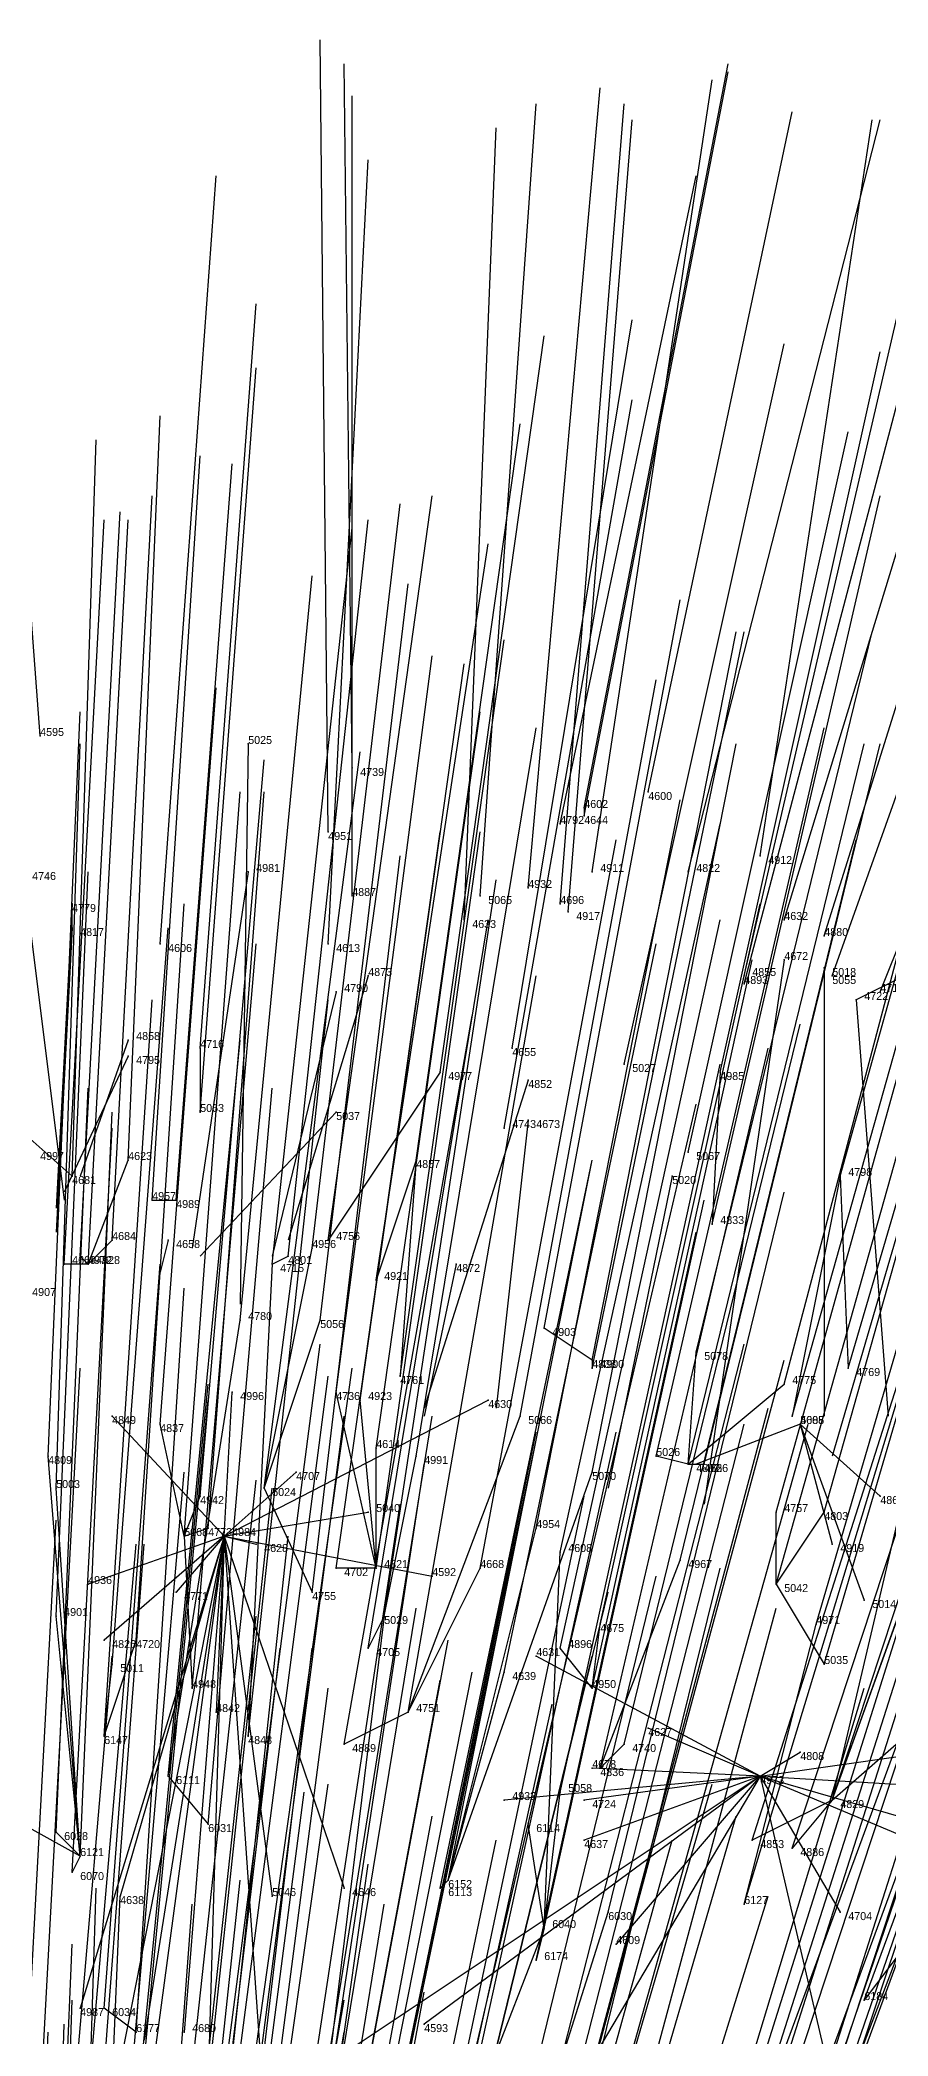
# Model space of a CAD drawing. Extents: x -0.5 to 0.59, y -0.5 to 0.59.
# Drawn here: x 0.017 to 0.123, y 0.3355 to 0.585 of the extents above; entities that cross this region are included whole.
import ezdxf

# ---------------------------------------------------------------- set-up
doc = ezdxf.new("R2010")
doc.units = 0
for name, color, linetype in [('Facilities', 3, 'CONTINUOUS'), ('Facilities_lines', 3, 'CONTINUOUS'), ('Normals', 1, 'CONTINUOUS'), ('Source_points', 5, 'CONTINUOUS'), ('Text', 3, 'CONTINUOUS')]:
    doc.layers.add(name, color=color, linetype=linetype)

msp = doc.modelspace()

# ---------------------------------------------------------------- linework, layer by layer
at = {"layer": 'Facilities', "color": 3}
for p in [(0.017, 0.498, -1.247), (0.043, 0.497, -1.25), (0.056, 0.494, -1.25), (0.093, 0.491, -1.25), (0.082, 0.487, -1.25), (0.085, 0.489, -1.241), (0.053, 0.486, -1.222), (0.107, 0.483, -1.237), (0.043, 0.481, -1.25), (0.086, 0.481, -1.222), (0.098, 0.481, -1.228), (0.056, 0.478, -1.204), (0.072, 0.478, -1.208), (0.078, 0.479, -1.214), (0.082, 0.477, -1.21), (0.07, 0.475, -1.2), (0.083, 0.476, -1.208), (0.11, 0.475, -1.219), (0.021, 0.474, -1.25), (0.032, 0.472, -1.182), (0.053, 0.472, -1.188), (0.115, 0.473, -1.218), (0.11, 0.47, -1.25), (0.058, 0.468, -1.25), (0.105, 0.468, -1.199), (0.105, 0.467, -1.196), (0.115, 0.469, -1.25), (0.116, 0.468, -1.204), (0.054, 0.466, -1.25), (0.122, 0.466, -1.205), (0.028, 0.46, -1.25), (0.028, 0.458, -1.25), (0.037, 0.459, -1.151), (0.076, 0.459, -1.163), (0.09, 0.457, -1.164), (0.067, 0.456, -1.152), (0.078, 0.455, -1.25), (0.102, 0.456, -1.167), (0.054, 0.451, -1.25), (0.078, 0.45, -1.25), (0.075, 0.449, -1.139), (0.064, 0.445, -1.123), (0.098, 0.446, -1.141), (0.096, 0.443, -1.25), (0.117, 0.443, -1.146), (0.031, 0.44, -1.103), (0.033, 0.435, -1.25), (0.023, 0.432, -1.082), (0.046, 0.432, -1.086), (0.069, 0.432, -1.25), (0.086, 0.42, -1.071), (0.112, 0.412, -1.25), (0.098, 0.407, -1.046), (0.045, 0.404, -1.016), (0.035, 0.398, -0.999), (0.04, 0.398, -1.25), (0.059, 0.394, -0.997), (0.109, 0.392, -1.017), (0.06, 0.388, -0.981), (0.086, 0.379, -0.972), (0.063, 0.376, -0.954), (0.025, 0.373, -0.934), (0.033, 0.368, -0.923), (0.087, 0.369, -0.947), (0.107, 0.368, -1.25), (0.116, 0.365, -0.957), (0.022, 0.358, -0.897), (0.068, 0.355, -0.903), (0.105, 0.352, -0.919), (0.08, 0.349, -0.896), (0.029, 0.336, -0.843)]:
    msp.add_point(p, dxfattribs=at)
at = {"layer": 'Facilities_lines', "color": 3}
for p, q in [((0.085, 0.489, -1.241), (0.085, 0.488, -1.238)), ((0.021, 0.474, -1.25), (0.021, 0.477, -1.25)), ((0.125, 0.468, -1.25), (0.119, 0.465, -1.25)), ((0.037, 0.459, -1.151), (0.037, 0.451, -1.132)), ((0.067, 0.456, -1.152), (0.053, 0.435, -1.097)), ((0.102, 0.456, -1.167), (0.101, 0.437, -1.122)), ((0.012, 0.451, -1.128), (0.021, 0.443, -1.108)), ((0.023, 0.432, -1.082), (0.028, 0.445, -1.115)), ((0.064, 0.445, -1.123), (0.059, 0.43, -1.086)), ((0.064, 0.445, -1.123), (0.062, 0.418, -1.055)), ((0.117, 0.443, -1.146), (0.111, 0.413, -1.069)), ((0.117, 0.443, -1.146), (0.118, 0.419, -1.088)), ((0.031, 0.44, -1.103), (0.034, 0.44, -1.103)), ((0.023, 0.432, -1.082), (0.026, 0.435, -1.09)), ((0.023, 0.432, -1.082), (0.02, 0.432, -1.081)), ((0.023, 0.432, -1.082), (0.022, 0.433, -1.084)), ((0.046, 0.432, -1.086), (0.043, 0.373, -0.939)), ((0.045, 0.404, -1.016), (0.051, 0.434, -1.094)), ((0.046, 0.432, -1.086), (0.048, 0.433, -1.089)), ((0.033, 0.368, -0.923), (0.042, 0.425, -1.069)), ((0.045, 0.404, -1.016), (0.052, 0.425, -1.069)), ((0.086, 0.42, -1.071), (0.08, 0.424, -1.078)), ((0.086, 0.42, -1.071), (0.086, 0.419, -1.07)), ((0.098, 0.407, -1.046), (0.099, 0.421, -1.08)), ((0.098, 0.407, -1.046), (0.11, 0.417, -1.08)), ((0.04, 0.398, -1.25), (0.041, 0.416, -1.25)), ((0.04, 0.398, -1.25), (0.073, 0.415, -1.25)), ((0.059, 0.394, -0.997), (0.054, 0.416, -1.048)), ((0.059, 0.394, -0.997), (0.057, 0.415, -1.048)), ((0.04, 0.398, -1.25), (0.026, 0.413, -1.25)), ((0.035, 0.398, -0.999), (0.032, 0.412, -1.032)), ((0.063, 0.376, -0.954), (0.077, 0.413, -1.05)), ((0.112, 0.412, -1.25), (0.099, 0.407, -1.25)), ((0.112, 0.412, -1.25), (0.122, 0.403, -1.25)), ((0.112, 0.412, -1.25), (0.116, 0.397, -1.25)), ((0.112, 0.412, -1.25), (0.12, 0.39, -1.25)), ((0.116, 0.365, -0.957), (0.127, 0.412, -1.077)), ((0.022, 0.358, -0.897), (0.018, 0.408, -1.021)), ((0.059, 0.394, -0.997), (0.059, 0.409, -1.033)), ((0.06, 0.388, -0.981), (0.064, 0.408, -1.032)), ((0.098, 0.407, -1.046), (0.094, 0.408, -1.048)), ((0.098, 0.407, -1.046), (0.1, 0.407, -1.048)), ((0.04, 0.398, -1.25), (0.049, 0.406, -1.25)), ((0.068, 0.355, -0.903), (0.086, 0.406, -1.037)), ((0.022, 0.358, -0.897), (0.019, 0.404, -1.011)), ((0.035, 0.398, -0.999), (0.037, 0.403, -1.011)), ((0.045, 0.404, -1.016), (0.051, 0.391, -0.984)), ((0.116, 0.365, -0.957), (0.13, 0.404, -1.061)), ((0.04, 0.398, -1.25), (0.058, 0.401, -1.25)), ((0.109, 0.392, -1.017), (0.109, 0.401, -1.04)), ((0.109, 0.392, -1.017), (0.115, 0.401, -1.042)), ((0.04, 0.398, -1.25), (0.022, 0.339, -1.25)), ((0.04, 0.398, -1.25), (0.023, 0.392, -1.25)), ((0.04, 0.398, -1.25), (0.024, 0.317, -1.25)), ((0.04, 0.398, -1.25), (0.025, 0.385, -1.25)), ((0.04, 0.398, -1.25), (0.027, 0.353, -1.25)), ((0.04, 0.398, -1.25), (0.03, 0.335, -1.25)), ((0.04, 0.398, -1.25), (0.031, 0.331, -1.25)), ((0.04, 0.398, -1.25), (0.034, 0.391, -1.25)), ((0.035, 0.398, -0.999), (0.038, 0.399, -1.002)), ((0.04, 0.398, -1.25), (0.035, 0.336, -1.25)), ((0.035, 0.398, -0.999), (0.036, 0.379, -0.952)), ((0.04, 0.398, -1.25), (0.038, 0.33, -1.25)), ((0.04, 0.398, -1.25), (0.039, 0.376, -1.25)), ((0.04, 0.398, -1.25), (0.044, 0.397, -1.25)), ((0.04, 0.398, -1.25), (0.055, 0.354, -1.25)), ((0.04, 0.398, -1.25), (0.045, 0.326, -1.25)), ((0.04, 0.398, -1.25), (0.066, 0.393, -1.25)), ((0.04, 0.398, -1.25), (0.046, 0.353, -1.25)), ((0.068, 0.355, -0.903), (0.079, 0.399, -1.017)), ((0.08, 0.349, -0.896), (0.082, 0.396, -1.011)), ((0.087, 0.369, -0.947), (0.097, 0.395, -1.017)), ((0.059, 0.394, -0.997), (0.054, 0.394, -0.994)), ((0.063, 0.376, -0.954), (0.072, 0.394, -1.001)), ((0.109, 0.392, -1.017), (0.115, 0.382, -0.997)), ((0.116, 0.365, -0.957), (0.126, 0.393, -1.031)), ((0.022, 0.358, -0.897), (0.019, 0.388, -0.972)), ((0.06, 0.388, -0.981), (0.051, 0.315, -0.799)), ((0.06, 0.388, -0.981), (0.058, 0.384, -0.97)), ((0.086, 0.379, -0.972), (0.087, 0.387, -0.99)), ((0.105, 0.352, -0.919), (0.114, 0.387, -1.009)), ((0.025, 0.373, -0.934), (0.029, 0.385, -0.964)), ((0.025, 0.373, -0.934), (0.026, 0.382, -0.957)), ((0.107, 0.368, -1.25), (0.079, 0.383, -1.25)), ((0.086, 0.379, -0.972), (0.082, 0.384, -0.982)), ((0.068, 0.355, -0.903), (0.075, 0.381, -0.97)), ((0.063, 0.376, -0.954), (0.055, 0.372, -0.939)), ((0.087, 0.369, -0.947), (0.09, 0.372, -0.957)), ((0.107, 0.368, -1.25), (0.093, 0.374, -1.25)), ((0.116, 0.365, -0.957), (0.124, 0.372, -0.981)), ((0.107, 0.368, -1.25), (0.112, 0.371, -1.25)), ((0.107, 0.368, -1.25), (0.128, 0.371, -1.25)), ((0.115, 0.32, -0.849), (0.132, 0.371, -0.983)), ((0.033, 0.368, -0.923), (0.038, 0.362, -0.909)), ((0.107, 0.368, -1.25), (0.053, 0.332, -1.25)), ((0.107, 0.368, -1.25), (0.065, 0.337, -1.25)), ((0.107, 0.368, -1.25), (0.075, 0.365, -1.25)), ((0.107, 0.368, -1.25), (0.075, 0.314, -1.25)), ((0.107, 0.368, -1.25), (0.085, 0.36, -1.25)), ((0.107, 0.368, -1.25), (0.085, 0.365, -1.25)), ((0.107, 0.368, -1.25), (0.086, 0.369, -1.25)), ((0.107, 0.368, -1.25), (0.089, 0.347, -1.25)), ((0.107, 0.368, -1.25), (0.117, 0.351, -1.25)), ((0.107, 0.368, -1.25), (0.145, 0.357, -1.25)), ((0.107, 0.368, -1.25), (0.145, 0.352, -1.25)), ((0.107, 0.368, -1.25), (0.12, 0.312, -1.25)), ((0.107, 0.368, -1.25), (0.124, 0.367, -1.25)), ((0.08, 0.349, -0.896), (0.082, 0.366, -0.938)), ((0.116, 0.365, -0.957), (0.106, 0.36, -0.939)), ((0.116, 0.365, -0.957), (0.111, 0.359, -0.939)), ((0.022, 0.358, -0.897), (0.013, 0.363, -0.909)), ((0.08, 0.349, -0.896), (0.078, 0.362, -0.926)), ((0.022, 0.358, -0.897), (0.019, 0.361, -0.903)), ((0.022, 0.358, -0.897), (0.021, 0.356, -0.891)), ((0.068, 0.355, -0.903), (0.067, 0.354, -0.9)), ((0.082, 0.332, -0.854), (0.088, 0.351, -0.904)), ((0.08, 0.349, -0.896), (0.066, 0.313, -0.799)), ((0.08, 0.349, -0.896), (0.079, 0.345, -0.886)), ((0.126, 0.348, -0.926), (0.12, 0.34, -0.902)), ((0.029, 0.336, -0.843), (0.025, 0.339, -0.849))]:
    msp.add_line(p, q, dxfattribs=at)
at = {"layer": 'Normals', "color": 1}
for p, q in [((0.053, 0.486, -1.222), (0.052, 0.585, -1.234)), ((0.056, 0.494, -1.25), (0.055, 0.582, -1.296)), ((0.085, 0.489, -1.241), (0.103, 0.582, -1.275)), ((0.078, 0.479, -1.214), (0.087, 0.579, -1.208)), ((0.085, 0.488, -1.238), (0.103, 0.581, -1.272)), ((0.086, 0.481, -1.222), (0.101, 0.58, -1.228)), ((0.017, 0.498, -1.247), (0.011, 0.578, -1.307)), ((0.056, 0.478, -1.204), (0.056, 0.578, -1.195)), ((0.072, 0.478, -1.208), (0.079, 0.577, -1.199)), ((0.082, 0.477, -1.21), (0.09, 0.577, -1.203)), ((0.07, 0.475, -1.2), (0.074, 0.574, -1.189)), ((0.083, 0.476, -1.208), (0.091, 0.575, -1.196)), ((0.093, 0.491, -1.25), (0.111, 0.576, -1.299)), ((0.098, 0.481, -1.228), (0.122, 0.575, -1.25)), ((0.107, 0.483, -1.237), (0.121, 0.575, -1.274)), ((0.053, 0.472, -1.188), (0.058, 0.57, -1.168)), ((0.11, 0.475, -1.219), (0.139, 0.57, -1.228)), ((0.115, 0.473, -1.218), (0.145, 0.569, -1.22)), ((0.032, 0.472, -1.182), (0.039, 0.568, -1.158)), ((0.082, 0.487, -1.25), (0.099, 0.568, -1.306)), ((0.105, 0.468, -1.199), (0.127, 0.563, -1.177)), ((0.105, 0.467, -1.196), (0.13, 0.562, -1.175)), ((0.116, 0.468, -1.204), (0.149, 0.561, -1.196)), ((0.122, 0.466, -1.205), (0.159, 0.559, -1.197)), ((0.037, 0.459, -1.151), (0.044, 0.552, -1.115)), ((0.076, 0.459, -1.163), (0.091, 0.55, -1.125)), ((0.067, 0.456, -1.152), (0.08, 0.548, -1.115)), ((0.09, 0.457, -1.164), (0.11, 0.547, -1.126)), ((0.037, 0.451, -1.132), (0.044, 0.544, -1.096)), ((0.102, 0.456, -1.167), (0.122, 0.546, -1.129)), ((0.075, 0.449, -1.139), (0.091, 0.54, -1.101)), ((0.028, 0.445, -1.115), (0.032, 0.538, -1.077)), ((0.064, 0.445, -1.123), (0.077, 0.537, -1.086)), ((0.021, 0.443, -1.108), (0.024, 0.535, -1.07)), ((0.098, 0.446, -1.141), (0.118, 0.536, -1.103)), ((0.031, 0.44, -1.103), (0.037, 0.533, -1.065)), ((0.034, 0.44, -1.103), (0.041, 0.532, -1.065)), ((0.117, 0.443, -1.146), (0.142, 0.533, -1.109)), ((0.026, 0.435, -1.09), (0.031, 0.528, -1.052)), ((0.051, 0.434, -1.094), (0.062, 0.527, -1.056)), ((0.053, 0.435, -1.097), (0.066, 0.528, -1.06)), ((0.101, 0.437, -1.122), (0.122, 0.528, -1.085)), ((0.02, 0.432, -1.081), (0.025, 0.525, -1.044)), ((0.022, 0.433, -1.084), (0.027, 0.526, -1.046)), ((0.023, 0.432, -1.082), (0.028, 0.525, -1.045)), ((0.046, 0.432, -1.086), (0.056, 0.524, -1.048)), ((0.048, 0.433, -1.089), (0.058, 0.525, -1.051)), ((0.059, 0.43, -1.086), (0.073, 0.522, -1.049)), ((0.042, 0.425, -1.069), (0.051, 0.518, -1.031)), ((0.052, 0.425, -1.069), (0.063, 0.517, -1.032)), ((0.08, 0.424, -1.078), (0.097, 0.515, -1.042)), ((0.062, 0.418, -1.055), (0.075, 0.51, -1.019)), ((0.086, 0.419, -1.07), (0.105, 0.511, -1.035)), ((0.086, 0.42, -1.071), (0.104, 0.511, -1.036)), ((0.099, 0.421, -1.08), (0.121, 0.511, -1.043)), ((0.054, 0.416, -1.048), (0.066, 0.508, -1.011)), ((0.057, 0.415, -1.048), (0.07, 0.507, -1.011)), ((0.11, 0.417, -1.08), (0.134, 0.508, -1.043)), ((0.118, 0.419, -1.088), (0.144, 0.508, -1.051)), ((0.032, 0.412, -1.032), (0.039, 0.504, -0.995)), ((0.077, 0.413, -1.05), (0.094, 0.505, -1.014)), ((0.111, 0.413, -1.069), (0.136, 0.502, -1.031)), ((0.018, 0.408, -1.021), (0.022, 0.501, -0.983)), ((0.059, 0.409, -1.033), (0.072, 0.501, -0.996)), ((0.064, 0.408, -1.032), (0.079, 0.499, -0.994)), ((0.094, 0.408, -1.048), (0.115, 0.499, -1.011)), ((0.019, 0.404, -1.011), (0.022, 0.497, -0.974)), ((0.043, 0.497, -1.25), (0.042, 0.427, -1.179)), ((0.086, 0.406, -1.037), (0.104, 0.497, -0.999)), ((0.098, 0.407, -1.046), (0.12, 0.497, -1.009)), ((0.1, 0.407, -1.048), (0.122, 0.497, -1.011)), ((0.037, 0.403, -1.011), (0.045, 0.495, -0.974)), ((0.045, 0.404, -1.016), (0.057, 0.496, -0.979)), ((0.035, 0.398, -0.999), (0.042, 0.491, -0.962)), ((0.038, 0.399, -1.002), (0.045, 0.491, -0.964)), ((0.079, 0.399, -1.017), (0.097, 0.49, -0.979)), ((0.109, 0.401, -1.04), (0.134, 0.491, -1.002)), ((0.115, 0.401, -1.042), (0.14, 0.49, -1.005)), ((0.082, 0.396, -1.011), (0.102, 0.487, -0.974)), ((0.054, 0.394, -0.994), (0.067, 0.486, -0.957)), ((0.059, 0.394, -0.997), (0.072, 0.486, -0.96)), ((0.072, 0.394, -1.001), (0.089, 0.485, -0.964)), ((0.097, 0.395, -1.017), (0.119, 0.485, -0.979)), ((0.051, 0.391, -0.984), (0.062, 0.483, -0.947)), ((0.015, 0.48, -1.25), (0.02, 0.44, -1.159)), ((0.019, 0.388, -0.972), (0.023, 0.481, -0.935)), ((0.043, 0.481, -1.25), (0.036, 0.434, -1.162)), ((0.06, 0.388, -0.981), (0.074, 0.48, -0.944)), ((0.109, 0.392, -1.017), (0.134, 0.481, -0.979)), ((0.021, 0.477, -1.25), (0.019, 0.439, -1.157)), ((0.029, 0.385, -0.964), (0.035, 0.477, -0.926)), ((0.087, 0.387, -0.99), (0.107, 0.477, -0.953)), ((0.058, 0.384, -0.97), (0.073, 0.475, -0.932)), ((0.082, 0.384, -0.982), (0.102, 0.475, -0.945)), ((0.114, 0.387, -1.009), (0.14, 0.476, -0.972)), ((0.021, 0.474, -1.25), (0.019, 0.436, -1.157)), ((0.026, 0.382, -0.957), (0.033, 0.474, -0.919)), ((0.036, 0.379, -0.952), (0.044, 0.472, -0.915)), ((0.075, 0.381, -0.97), (0.094, 0.472, -0.933)), ((0.086, 0.379, -0.972), (0.106, 0.47, -0.935)), ((0.11, 0.47, -1.25), (0.1, 0.402, -1.177)), ((0.115, 0.382, -0.997), (0.141, 0.471, -0.96)), ((0.058, 0.468, -1.25), (0.048, 0.435, -1.156)), ((0.063, 0.376, -0.954), (0.079, 0.468, -0.917)), ((0.115, 0.469, -1.25), (0.115, 0.413, -1.167)), ((0.025, 0.373, -0.934), (0.031, 0.465, -0.896)), ((0.043, 0.373, -0.939), (0.053, 0.465, -0.901)), ((0.054, 0.466, -1.25), (0.046, 0.433, -1.156)), ((0.119, 0.465, -1.25), (0.123, 0.413, -1.165)), ((0.055, 0.372, -0.939), (0.071, 0.463, -0.902)), ((0.09, 0.372, -0.957), (0.112, 0.462, -0.919)), ((0.028, 0.46, -1.25), (0.022, 0.443, -1.152)), ((0.033, 0.368, -0.923), (0.042, 0.46, -0.885)), ((0.028, 0.458, -1.25), (0.02, 0.441, -1.152)), ((0.082, 0.366, -0.938), (0.102, 0.457, -0.9)), ((0.087, 0.369, -0.947), (0.108, 0.459, -0.91)), ((0.078, 0.455, -1.25), (0.065, 0.414, -1.16)), ((0.13, 0.456, -1.25), (0.116, 0.408, -1.163)), ((0.019, 0.361, -0.903), (0.023, 0.454, -0.866)), ((0.038, 0.362, -0.909), (0.046, 0.454, -0.871)), ((0.078, 0.362, -0.926), (0.099, 0.452, -0.888)), ((0.116, 0.365, -0.957), (0.145, 0.453, -0.919)), ((0.022, 0.358, -0.897), (0.026, 0.451, -0.86)), ((0.054, 0.451, -1.25), (0.037, 0.433, -1.153)), ((0.078, 0.45, -1.25), (0.074, 0.414, -1.157)), ((0.021, 0.356, -0.891), (0.026, 0.449, -0.854)), ((0.106, 0.36, -0.939), (0.134, 0.448, -0.901)), ((0.111, 0.359, -0.939), (0.14, 0.447, -0.901)), ((0.067, 0.354, -0.9), (0.086, 0.445, -0.863)), ((0.068, 0.355, -0.903), (0.086, 0.445, -0.865)), ((0.096, 0.443, -1.25), (0.088, 0.404, -1.158)), ((0.08, 0.349, -0.896), (0.1, 0.44, -0.859)), ((0.088, 0.351, -0.904), (0.11, 0.441, -0.867)), ((0.105, 0.352, -0.919), (0.132, 0.441, -0.882)), ((0.033, 0.435, -1.25), (0.032, 0.431, -1.15)), ((0.079, 0.345, -0.886), (0.099, 0.436, -0.848)), ((0.025, 0.339, -0.849), (0.032, 0.432, -0.813)), ((0.069, 0.432, -1.25), (0.065, 0.413, -1.152)), ((0.029, 0.336, -0.843), (0.035, 0.429, -0.806)), ((0.12, 0.34, -0.902), (0.152, 0.427, -0.865)), ((0.04, 0.33, -0.831), (0.052, 0.422, -0.794)), ((0.082, 0.332, -0.854), (0.105, 0.422, -0.817)), ((0.086, 0.331, -0.854), (0.11, 0.42, -0.816)), ((0.017, 0.326, -0.816), (0.022, 0.419, -0.779)), ((0.029, 0.325, -0.815), (0.038, 0.417, -0.778)), ((0.041, 0.326, -0.82), (0.053, 0.418, -0.784)), ((0.043, 0.327, -0.824), (0.056, 0.419, -0.788)), ((0.109, 0.331, -0.871), (0.141, 0.418, -0.834)), ((0.115, 0.331, -0.876), (0.147, 0.418, -0.839)), ((0.119, 0.332, -0.883), (0.152, 0.419, -0.846)), ((0.029, 0.322, -0.808), (0.038, 0.415, -0.772)), ((0.041, 0.416, -1.25), (0.041, 0.416, -1.15)), ((0.073, 0.415, -1.25), (0.073, 0.415, -1.15)), ((0.026, 0.413, -1.25), (0.026, 0.413, -1.15)), ((0.043, 0.321, -0.809), (0.055, 0.413, -0.773)), ((0.051, 0.32, -0.811), (0.066, 0.413, -0.776)), ((0.082, 0.322, -0.83), (0.105, 0.412, -0.793)), ((0.084, 0.324, -0.837), (0.108, 0.414, -0.799)), ((0.088, 0.323, -0.837), (0.113, 0.412, -0.8)), ((0.109, 0.324, -0.855), (0.138, 0.412, -0.817)), ((0.112, 0.412, -1.25), (0.112, 0.412, -1.15)), ((0.06, 0.319, -0.812), (0.079, 0.411, -0.776)), ((0.06, 0.319, -0.811), (0.079, 0.41, -0.774)), ((0.069, 0.32, -0.818), (0.089, 0.411, -0.781)), ((0.051, 0.315, -0.799), (0.065, 0.407, -0.762)), ((0.099, 0.407, -1.25), (0.099, 0.407, -1.15)), ((0.115, 0.32, -0.849), (0.147, 0.407, -0.811)), ((0.027, 0.314, -0.787), (0.035, 0.406, -0.75)), ((0.034, 0.313, -0.787), (0.044, 0.405, -0.75)), ((0.049, 0.406, -1.25), (0.049, 0.406, -1.15)), ((0.036, 0.311, -0.784), (0.046, 0.404, -0.747)), ((0.048, 0.31, -0.784), (0.062, 0.402, -0.747)), ((0.066, 0.313, -0.799), (0.085, 0.403, -0.762)), ((0.111, 0.315, -0.835), (0.141, 0.403, -0.798)), ((0.122, 0.403, -1.25), (0.122, 0.403, -1.15)), ((0.014, 0.307, -0.768), (0.019, 0.4, -0.731)), ((0.058, 0.401, -1.25), (0.058, 0.401, -1.15)), ((0.104, 0.313, -0.824), (0.132, 0.401, -0.787)), ((0.021, 0.305, -0.764), (0.029, 0.397, -0.727)), ((0.023, 0.305, -0.764), (0.03, 0.397, -0.727)), ((0.038, 0.305, -0.769), (0.048, 0.398, -0.732)), ((0.04, 0.398, -1.25), (0.04, 0.398, -1.15)), ((0.044, 0.397, -1.25), (0.044, 0.397, -1.15)), ((0.116, 0.397, -1.25), (0.116, 0.397, -1.15)), ((0.101, 0.308, -0.81), (0.129, 0.396, -0.773)), ((0.023, 0.392, -1.25), (0.023, 0.392, -1.15)), ((0.064, 0.302, -0.772), (0.085, 0.392, -0.735)), ((0.066, 0.393, -1.25), (0.066, 0.393, -1.15)), ((0.072, 0.303, -0.778), (0.094, 0.393, -0.74)), ((0.08, 0.305, -0.787), (0.102, 0.394, -0.75)), ((0.098, 0.303, -0.797), (0.126, 0.392, -0.759)), ((0.034, 0.391, -1.25), (0.034, 0.391, -1.15)), ((0.056, 0.299, -0.76), (0.075, 0.39, -0.722)), ((0.066, 0.301, -0.77), (0.088, 0.391, -0.733)), ((0.12, 0.39, -1.25), (0.12, 0.39, -1.15)), ((0.034, 0.296, -0.745), (0.044, 0.388, -0.708)), ((0.049, 0.298, -0.754), (0.064, 0.389, -0.717)), ((0.085, 0.3, -0.779), (0.109, 0.389, -0.742)), ((0.025, 0.385, -1.25), (0.025, 0.385, -1.15)), ((0.051, 0.294, -0.747), (0.068, 0.385, -0.709)), ((0.018, 0.29, -0.728), (0.026, 0.383, -0.69)), ((0.036, 0.292, -0.736), (0.047, 0.384, -0.698)), ((0.04, 0.292, -0.738), (0.051, 0.384, -0.7)), ((0.064, 0.293, -0.75), (0.086, 0.383, -0.713)), ((0.079, 0.383, -1.25), (0.079, 0.383, -1.15)), ((0.105, 0.296, -0.785), (0.134, 0.384, -0.747)), ((0.05, 0.289, -0.733), (0.067, 0.38, -0.695)), ((0.053, 0.29, -0.738), (0.071, 0.381, -0.7)), ((0.103, 0.292, -0.774), (0.131, 0.38, -0.736)), ((0.041, 0.287, -0.725), (0.053, 0.379, -0.687)), ((0.061, 0.286, -0.731), (0.081, 0.377, -0.694)), ((0.093, 0.29, -0.761), (0.12, 0.379, -0.724)), ((0.039, 0.376, -1.25), (0.039, 0.376, -1.15)), ((0.093, 0.374, -1.25), (0.093, 0.374, -1.15)), ((0.112, 0.371, -1.25), (0.112, 0.371, -1.15)), ((0.04, 0.276, -0.696), (0.053, 0.367, -0.659)), ((0.075, 0.278, -0.72), (0.101, 0.367, -0.682)), ((0.086, 0.369, -1.25), (0.086, 0.369, -1.15)), ((0.107, 0.368, -1.25), (0.107, 0.368, -1.15)), ((0.038, 0.274, -0.692), (0.05, 0.366, -0.654)), ((0.075, 0.365, -1.25), (0.075, 0.365, -1.15)), ((0.085, 0.365, -1.25), (0.085, 0.365, -1.15)), ((0.1, 0.279, -0.74), (0.13, 0.366, -0.702)), ((0.049, 0.272, -0.692), (0.066, 0.363, -0.654)), ((0.078, 0.274, -0.713), (0.104, 0.363, -0.675)), ((0.055, 0.269, -0.686), (0.074, 0.36, -0.649)), ((0.071, 0.27, -0.699), (0.096, 0.36, -0.661)), ((0.085, 0.36, -1.25), (0.085, 0.36, -1.15)), ((0.045, 0.265, -0.671), (0.058, 0.357, -0.634)), ((0.032, 0.262, -0.66), (0.042, 0.355, -0.624)), ((0.021, 0.261, -0.655), (0.024, 0.354, -0.619)), ((0.023, 0.26, -0.653), (0.027, 0.353, -0.616)), ((0.027, 0.353, -1.25), (0.027, 0.353, -1.15)), ((0.029, 0.259, -0.65), (0.036, 0.352, -0.614)), ((0.045, 0.26, -0.661), (0.06, 0.352, -0.624)), ((0.046, 0.353, -1.25), (0.046, 0.353, -1.15)), ((0.055, 0.354, -1.25), (0.055, 0.354, -1.15)), ((0.081, 0.266, -0.694), (0.108, 0.353, -0.654)), ((0.117, 0.351, -1.25), (0.117, 0.351, -1.15)), ((0.017, 0.254, -0.636), (0.021, 0.347, -0.599)), ((0.089, 0.347, -1.25), (0.089, 0.347, -1.15)), ((0.018, 0.247, -0.62), (0.021, 0.34, -0.583)), ((0.039, 0.249, -0.629), (0.055, 0.34, -0.593)), ((0.048, 0.25, -0.636), (0.065, 0.341, -0.598)), ((0.017, 0.244, -0.612), (0.02, 0.337, -0.575)), ((0.022, 0.339, -1.25), (0.022, 0.339, -1.15)), ((0.065, 0.337, -1.25), (0.065, 0.337, -1.15)), ((0.014, 0.243, -0.61), (0.018, 0.336, -0.573)), ((0.035, 0.336, -1.25), (0.035, 0.336, -1.15)), ((0.039, 0.244, -0.618), (0.055, 0.336, -0.581))]:
    msp.add_line(p, q, dxfattribs=at)
at = {"layer": 'Source_points', "color": 5}
for p in [(0.085, 0.488, -1.238), (0.021, 0.477, -1.25), (0.119, 0.465, -1.25), (0.037, 0.451, -1.132), (0.028, 0.445, -1.115), (0.021, 0.443, -1.108), (0.034, 0.44, -1.103), (0.101, 0.437, -1.122), (0.026, 0.435, -1.09), (0.053, 0.435, -1.097), (0.02, 0.432, -1.081), (0.022, 0.433, -1.084), (0.048, 0.433, -1.089), (0.051, 0.434, -1.094), (0.059, 0.43, -1.086), (0.042, 0.425, -1.069), (0.052, 0.425, -1.069), (0.08, 0.424, -1.078), (0.099, 0.421, -1.08), (0.062, 0.418, -1.055), (0.086, 0.419, -1.07), (0.11, 0.417, -1.08), (0.118, 0.419, -1.088), (0.041, 0.416, -1.25), (0.054, 0.416, -1.048), (0.057, 0.415, -1.048), (0.073, 0.415, -1.25), (0.026, 0.413, -1.25), (0.032, 0.412, -1.032), (0.077, 0.413, -1.05), (0.111, 0.413, -1.069), (0.018, 0.408, -1.021), (0.059, 0.409, -1.033), (0.064, 0.408, -1.032), (0.094, 0.408, -1.048), (0.099, 0.407, -1.25), (0.1, 0.407, -1.048), (0.049, 0.406, -1.25), (0.086, 0.406, -1.037), (0.019, 0.404, -1.011), (0.037, 0.403, -1.011), (0.122, 0.403, -1.25), (0.058, 0.401, -1.25), (0.109, 0.401, -1.04), (0.115, 0.401, -1.042), (0.038, 0.399, -1.002), (0.044, 0.397, -1.25), (0.079, 0.399, -1.017), (0.116, 0.397, -1.25), (0.082, 0.396, -1.011), (0.097, 0.395, -1.017), (0.023, 0.392, -1.25), (0.054, 0.394, -0.994), (0.066, 0.393, -1.25), (0.072, 0.394, -1.001), (0.034, 0.391, -1.25), (0.051, 0.391, -0.984), (0.12, 0.39, -1.25), (0.019, 0.388, -0.972), (0.087, 0.387, -0.99), (0.114, 0.387, -1.009), (0.025, 0.385, -1.25), (0.029, 0.385, -0.964), (0.026, 0.382, -0.957), (0.058, 0.384, -0.97), (0.079, 0.383, -1.25), (0.082, 0.384, -0.982), (0.115, 0.382, -0.997), (0.075, 0.381, -0.97), (0.036, 0.379, -0.952), (0.039, 0.376, -1.25), (0.043, 0.373, -0.939), (0.055, 0.372, -0.939), (0.09, 0.372, -0.957), (0.093, 0.374, -1.25), (0.112, 0.371, -1.25), (0.086, 0.369, -1.25), (0.075, 0.365, -1.25), (0.082, 0.366, -0.938), (0.085, 0.365, -1.25), (0.038, 0.362, -0.909), (0.078, 0.362, -0.926), (0.019, 0.361, -0.903), (0.085, 0.36, -1.25), (0.106, 0.36, -0.939), (0.111, 0.359, -0.939), (0.021, 0.356, -0.891), (0.027, 0.353, -1.25), (0.046, 0.353, -1.25), (0.055, 0.354, -1.25), (0.067, 0.354, -0.9), (0.088, 0.351, -0.904), (0.117, 0.351, -1.25), (0.089, 0.347, -1.25), (0.079, 0.345, -0.886), (0.12, 0.34, -0.902), (0.022, 0.339, -1.25), (0.025, 0.339, -0.849), (0.065, 0.337, -1.25), (0.035, 0.336, -1.25)]:
    msp.add_point(p, dxfattribs=at)

# ---------------------------------------------------------------- texts
at = {"layer": 'Text', "color": 3}
for s, p in [('4595', (0.017, 0.498, -1.247)), ('5025', (0.043, 0.497, -1.25)), ('4739', (0.057, 0.493, -1.25)), ('4602', (0.085, 0.489, -1.241)), ('4600', (0.093, 0.49, -1.25)), ('4792', (0.082, 0.487, -1.25)), ('4644', (0.085, 0.487, -1.238)), ('4951', (0.053, 0.485, -1.222)), ('4981', (0.044, 0.481, -1.25)), ('4911', (0.087, 0.481, -1.222)), ('4822', (0.099, 0.481, -1.228)), ('4912', (0.108, 0.482, -1.237)), ('4746', (0.016, 0.48, -1.25)), ('4932', (0.078, 0.479, -1.214)), ('4779', (0.021, 0.476, -1.25)), ('4887', (0.056, 0.478, -1.204)), ('5065', (0.073, 0.477, -1.208)), ('4696', (0.082, 0.477, -1.21)), ('4633', (0.071, 0.474, -1.2)), ('4917', (0.084, 0.475, -1.208)), ('4632', (0.11, 0.475, -1.219)), ('4817', (0.022, 0.473, -1.25)), ('4606', (0.033, 0.471, -1.182)), ('4613', (0.054, 0.471, -1.188)), ('4880', (0.115, 0.473, -1.218)), ('4672', (0.11, 0.47, -1.25)), ('4790', (0.055, 0.466, -1.25)), ('4873', (0.058, 0.468, -1.25)), ('4893', (0.105, 0.467, -1.196)), ('4855', (0.106, 0.468, -1.199)), ('5018', (0.116, 0.468, -1.25)), ('5055', (0.116, 0.467, -1.204)), ('4711', (0.122, 0.466, -1.205)), ('4722', (0.12, 0.465, -1.25)), ('4858', (0.029, 0.46, -1.25)), ('4716', (0.037, 0.459, -1.151)), ('4795', (0.029, 0.457, -1.25)), ('4655', (0.076, 0.458, -1.163)), ('5027', (0.091, 0.456, -1.164)), ('4977', (0.068, 0.455, -1.152)), ('4852', (0.078, 0.454, -1.25)), ('4985', (0.102, 0.455, -1.167)), ('5063', (0.037, 0.451, -1.132)), ('5037', (0.054, 0.45, -1.25)), ('4743', (0.076, 0.449, -1.139)), ('4673', (0.079, 0.449, -1.25)), ('4997', (0.017, 0.445, -1.25)), ('4623', (0.028, 0.445, -1.115)), ('4857', (0.064, 0.444, -1.123)), ('5067', (0.099, 0.445, -1.141)), ('4681', (0.021, 0.442, -1.108)), ('5020', (0.096, 0.442, -1.25)), ('4798', (0.118, 0.443, -1.146)), ('4957', (0.031, 0.44, -1.103)), ('4989', (0.034, 0.439, -1.103)), ('4833', (0.102, 0.437, -1.122)), ('4684', (0.026, 0.435, -1.09)), ('4658', (0.034, 0.434, -1.25)), ('4956', (0.051, 0.434, -1.094)), ('4756', (0.054, 0.435, -1.097)), ('4669', (0.021, 0.432, -1.081)), ('4972', (0.023, 0.432, -1.084)), ('4928', (0.024, 0.432, -1.082)), ('4715', (0.047, 0.431, -1.086)), ('4801', (0.048, 0.432, -1.089)), ('4872', (0.069, 0.431, -1.25)), ('4921', (0.06, 0.43, -1.086)), ('4907', (0.016, 0.428, -1.25)), ('4780', (0.043, 0.425, -1.069)), ('5056', (0.052, 0.424, -1.069)), ('4903', (0.081, 0.423, -1.078)), ('4838', (0.086, 0.419, -1.071)), ('4900', (0.087, 0.419, -1.07)), ('5078', (0.1, 0.42, -1.08)), ('4761', (0.062, 0.417, -1.055)), ('4775', (0.111, 0.417, -1.08)), ('4769', (0.119, 0.418, -1.088)), ('4996', (0.042, 0.415, -1.25)), ('4736', (0.054, 0.415, -1.048)), ('4923', (0.058, 0.415, -1.048)), ('4630', (0.073, 0.414, -1.25)), ('4849', (0.026, 0.412, -1.25)), ('4837', (0.032, 0.411, -1.032)), ('5066', (0.078, 0.412, -1.05)), ('4685', (0.112, 0.412, -1.069)), ('5008', (0.112, 0.412, -1.25)), ('4614', (0.059, 0.409, -1.033)), ('4809', (0.018, 0.407, -1.021)), ('4991', (0.065, 0.407, -1.032)), ('5026', (0.094, 0.408, -1.048)), ('4812', (0.099, 0.406, -1.046)), ('4766', (0.1, 0.406, -1.048)), ('4626', (0.1, 0.406, -1.25)), ('5003', (0.019, 0.404, -1.011)), ('4707', (0.049, 0.405, -1.25)), ('5070', (0.086, 0.405, -1.037)), ('4942', (0.037, 0.402, -1.011)), ('5024', (0.046, 0.403, -1.016)), ('5040', (0.059, 0.401, -1.25)), ('4757', (0.11, 0.401, -1.04)), ('4861', (0.122, 0.402, -1.25)), ('4954', (0.079, 0.399, -1.017)), ('4803', (0.115, 0.4, -1.042)), ('5068', (0.035, 0.398, -0.999)), ('4773', (0.038, 0.398, -1.002)), ('4984', (0.041, 0.398, -1.25)), ('4628', (0.045, 0.396, -1.25)), ('4608', (0.083, 0.396, -1.011)), ('4919', (0.117, 0.396, -1.25)), ('4821', (0.06, 0.394, -0.997)), ('4668', (0.072, 0.394, -1.001)), ('4967', (0.098, 0.394, -1.017)), ('4936', (0.023, 0.392, -1.25)), ('4702', (0.055, 0.393, -0.994)), ('4592', (0.066, 0.393, -1.25)), ('5042', (0.11, 0.391, -1.017)), ('4771', (0.035, 0.39, -1.25)), ('4755', (0.051, 0.39, -0.984)), ('5014', (0.121, 0.389, -1.25)), ('4901', (0.02, 0.388, -0.972)), ('5029', (0.06, 0.387, -0.981)), ('4675', (0.087, 0.386, -0.99)), ('4971', (0.114, 0.387, -1.009)), ('4826', (0.026, 0.384, -1.25)), ('4720', (0.029, 0.384, -0.964)), ('4896', (0.083, 0.384, -0.982)), ('5011', (0.027, 0.381, -0.957)), ('4705', (0.059, 0.383, -0.97)), ('4631', (0.079, 0.383, -1.25)), ('5035', (0.115, 0.382, -0.997)), ('4948', (0.036, 0.379, -0.952)), ('4639', (0.076, 0.38, -0.97)), ('4950', (0.086, 0.379, -0.972)), ('4842', (0.039, 0.376, -1.25)), ('4751', (0.064, 0.376, -0.954)), ('6147', (0.025, 0.372, -0.934)), ('4848', (0.043, 0.372, -0.939)), ('4889', (0.056, 0.371, -0.939)), ('4740', (0.091, 0.371, -0.957)), ('4627', (0.093, 0.373, -1.25)), ('4678', (0.086, 0.369, -1.25)), ('4808', (0.112, 0.37, -1.25)), ('6111', (0.034, 0.367, -0.923)), ('5058', (0.083, 0.366, -0.938)), ('4836', (0.087, 0.368, -0.947)), ('4973', (0.107, 0.367, -1.25)), ('4933', (0.076, 0.365, -1.25)), ('4724', (0.086, 0.364, -1.25)), ('4829', (0.117, 0.364, -0.957)), ('6031', (0.038, 0.361, -0.909)), ('6114', (0.079, 0.361, -0.926)), ('6028', (0.02, 0.36, -0.903)), ('4637', (0.085, 0.359, -1.25)), ('4853', (0.107, 0.359, -0.939)), ('6121', (0.022, 0.358, -0.897)), ('4886', (0.112, 0.358, -0.939)), ('6070', (0.022, 0.355, -0.891)), ('6152', (0.068, 0.354, -0.903)), ('4638', (0.027, 0.352, -1.25)), ('5046', (0.046, 0.353, -1.25)), ('4646', (0.056, 0.353, -1.25)), ('6113', (0.068, 0.353, -0.9)), ('6127', (0.105, 0.352, -0.919)), ('6040', (0.081, 0.349, -0.896)), ('6030', (0.088, 0.35, -0.904)), ('4704', (0.118, 0.35, -1.25)), ('4609', (0.089, 0.347, -1.25)), ('6174', (0.08, 0.345, -0.886)), ('6184', (0.12, 0.34, -0.902)), ('4987', (0.022, 0.338, -1.25)), ('6034', (0.026, 0.338, -0.849)), ('6177', (0.029, 0.336, -0.843)), ('4680', (0.036, 0.336, -1.25)), ('4593', (0.065, 0.336, -1.25))]:
    msp.add_text(s, height=0.001, dxfattribs=at).set_placement(p)

doc.saveas('drawing.dxf')
